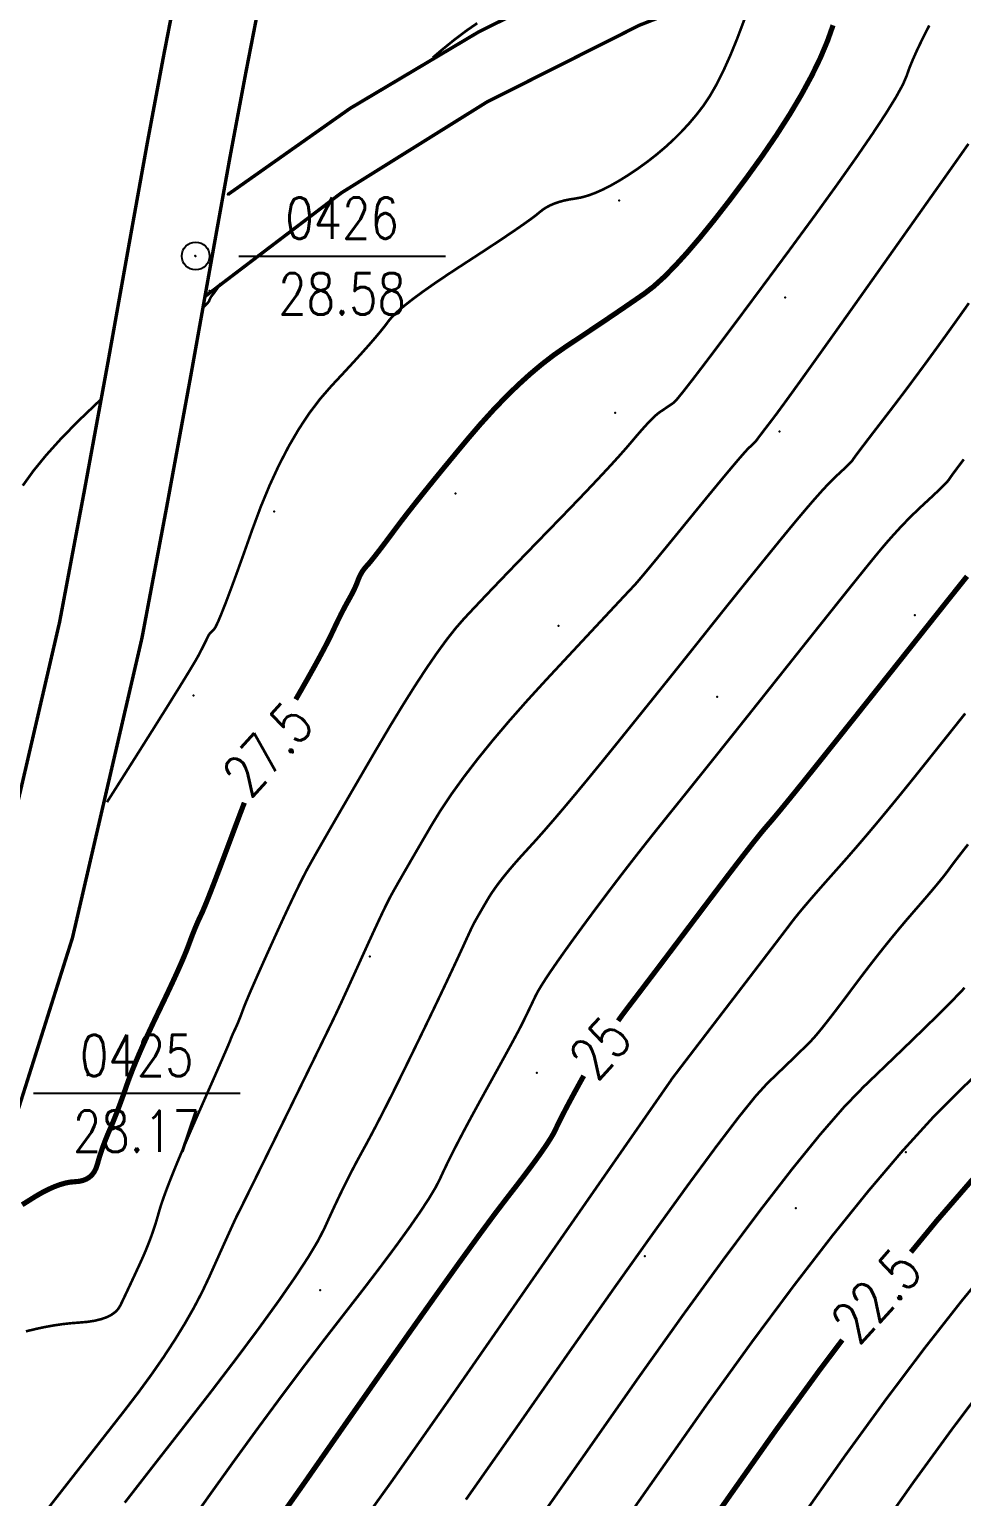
# Model space of a CAD drawing. Extents: x 940 to 2162, y 608 to 1562.
# Drawn here: x 1225.55 to 1252.61, y 802.5 to 845.09 of the extents above; entities that cross this region are included whole.
import ezdxf
from ezdxf.enums import TextEntityAlignment as Align

# ---------------------------------------------------------------- set-up
doc = ezdxf.new("R2010")
doc.units = 0
doc.header["$LTSCALE"] = 0.5
doc.header["$PDSIZE"] = 0.2
doc.layers.get('0').update_dxf_attribs({"linetype": 'CONTINUOUS'})
for name, color, linetype in [('DGX', 2, 'CONTINUOUS'), ('DLSS', 4, 'CONTINUOUS'), ('KZD', 1, 'CONTINUOUS'), ('ZDH', 1, 'CONTINUOUS')]:
    doc.layers.add(name, color=color, linetype=linetype)
doc.styles.add('HZ', font='rs.shx', dxfattribs={"width": 0.8, "bigfont": 'hztxt.shx'})

# ---------------------------------------------------------------- blocks, each defined once
blk = doc.blocks.new('gc117')
blk.add_circle((0, 0), 0.8)
blk.add_point((0, 0))

msp = doc.modelspace()

# ---------------------------------------------------------------- linework, layer by layer
at = {"layer": 'DGX', "linetype": 'Continuous', "const_width": 0.075, "flags": 128}
for points, elevation in [([(1227.804700333691, 822.6571538445887), (1228.021056126781, 822.9977001753009), (1228.624327382613, 823.95017413701), (1229.143530406244, 824.7732423600509), (1229.578665197675, 825.4669048444237), (1229.929731756907, 826.0311615901282), (1230.196730083938, 826.4660125971646), (1230.379660178769, 826.771457865533), (1230.4785220414, 826.9474973952331), (1230.532300063205, 827.0530738801165), (1230.579978635558, 827.1471300140347), (1230.621557758459, 827.2296657969875), (1230.657037431909, 827.3006812289752), (1230.686417655907, 827.3601763099975), (1230.709698430453, 827.4081510400547), (1230.726879755548, 827.4446054191466), (1230.737961631191, 827.4695394472733), (1230.747639193282, 827.4894029870043), (1230.760607577724, 827.5106459009091), (1230.776866784516, 827.533268188988), (1230.796416813658, 827.5572698512409), (1230.81925766515, 827.5826508876677), (1230.845389338992, 827.6094112982685), (1230.874811835184, 827.6375510830431), (1230.907525153727, 827.6670702419917), (1230.954942567452, 827.7386481191861), (1231.028477349195, 827.892964058698), (1231.128129498954, 828.1300180605274), (1231.25389901673, 828.4498101246743), (1231.405785902524, 828.8523402511386), (1231.583790156334, 829.3376084399205), (1231.787911778161, 829.9056146910198), (1232.018150768005, 830.5563590044367), (1232.267059663422, 831.227352033323), (1232.527191001968, 831.8561044308308), (1232.798544783644, 832.4426161969601), (1233.081121008448, 832.9868873317108), (1233.374919676382, 833.488917835083), (1233.679940787445, 833.9487077070767), (1233.996184341637, 834.3662569476918), (1234.323650338958, 834.7415655569285), (1234.640791445044, 835.0806559417027), (1234.926060325529, 835.3895505089308), (1235.179456980414, 835.6682492586126), (1235.400981409698, 835.9167521907482), (1235.590633613382, 836.1350593053376), (1235.748413591466, 836.3231706023807), (1235.874321343949, 836.4810860818777), (1235.968356870832, 836.6088057438285), (1236.07078290959, 836.7332729615106), (1236.221862197696, 836.8814311082017), (1236.421594735151, 837.0532801839016), (1236.669980521956, 837.2488201886106), (1236.967019558109, 837.4680511223285), (1237.312711843612, 837.7109729850552), (1237.707057378464, 837.9775857767909), (1238.150056162664, 838.2678894975356), (1238.593592351039, 838.5559252738766), (1238.989550098411, 838.8157342324013), (1239.337929404783, 839.0473163731097), (1239.638730270153, 839.2506716960016), (1239.891952694521, 839.4258002010774), (1240.097596677888, 839.5727018883368), (1240.255662220254, 839.6913767577801), (1240.366149321618, 839.7818248094069), (1240.458225405987, 839.8547822633946), (1240.561057897369, 839.9209853399203), (1240.674646795763, 839.9804340389841), (1240.79899210117, 840.0331283605858), (1240.934093813589, 840.0790683047256), (1241.079951933021, 840.1182538714035), (1241.236566459466, 840.1506850606193), (1241.403937392922, 840.1763618723733), (1241.58352018698, 840.209534132553), (1241.776770295229, 840.2644516670465), (1241.983687717669, 840.3411144758538), (1242.204272454298, 840.4395225589749), (1242.438524505119, 840.5596759164097), (1242.68644387013, 840.7015745481582), (1242.948030549331, 840.8652184542206), (1243.223284542723, 841.0506076345965), (1243.499542239078, 841.250561875785), (1243.764140027168, 841.4579009642845), (1244.017077906993, 841.672624900095), (1244.258355878554, 841.8947336832165), (1244.48797394185, 842.124227313649), (1244.705932096881, 842.3611057913927), (1244.912230343647, 842.6053691164473), (1245.106868682149, 842.8570172888128), (1245.297638182552, 843.1400400812772), (1245.492329915024, 843.4784272666284), (1245.690943879563, 843.8721788448662), (1245.89348007617, 844.3212948159908), (1246.099938504845, 844.825775180002), (1246.310319165588, 845.3856199368998)], 28), ([(1225.452167186713, 807.2978901311029), (1225.722500035136, 807.3642524115461), (1225.988117581209, 807.421131076559), (1226.249019824934, 807.4685261261419), (1226.50520676631, 807.5064375602946), (1226.756678405337, 807.5348653790172), (1227.003434742015, 807.5538095823096), (1227.235854271697, 807.5739752638406), (1227.444315489736, 807.6060675172787), (1227.628818396132, 807.650086342624), (1227.789362990884, 807.7060317398766), (1227.925949273994, 807.7739037090363), (1228.038577245461, 807.8537022501032), (1228.127246905284, 807.9454273630772), (1228.191958253465, 808.0490790479585), (1228.246989607863, 808.1639576294406), (1228.306619286338, 808.2893634322173), (1228.37084728889, 808.4252964562887), (1228.43967361552, 808.5717567016547), (1228.513098266227, 808.7287441683153), (1228.591121241012, 808.8962588562706), (1228.673742539874, 809.0743007655204), (1228.760962162813, 809.262869896065), (1228.84779069104, 809.4554857599342), (1228.929238705764, 809.6456678691583), (1229.005306206986, 809.8334162237371), (1229.075993194704, 810.0187308236707), (1229.14129966892, 810.2016116689592), (1229.201225629633, 810.3820587596025), (1229.255771076843, 810.5600720956006), (1229.30493601055, 810.7356516769535), (1229.362995848258, 810.9319529126733), (1229.444226007471, 811.1721312117722), (1229.548626488187, 811.4561865742501), (1229.676197290407, 811.784119000107), (1229.826938414131, 812.1559284893431), (1230.000849859359, 812.571615041958), (1230.197931626091, 813.0311786579521), (1230.418183714328, 813.5346193373251), (1230.636149161877, 814.0289610394931), (1230.826371006548, 814.4612277238717), (1230.988849248341, 814.8314193904612), (1231.123583887256, 815.1395360392614), (1231.230574923294, 815.3855776702723), (1231.309822356453, 815.5695442834939), (1231.361326186734, 815.6914358789263), (1231.385086414137, 815.7512524565694), (1231.395911264327, 815.7814463996989), (1231.408608962968, 815.8144700915902), (1231.423179510061, 815.8503235322435), (1231.439622905604, 815.8890067216585), (1231.457939149599, 815.9305196598356), (1231.478128242046, 815.9748623467744), (1231.500190182943, 816.0220347824752), (1231.524124972292, 816.0720369669377), (1231.549504562272, 816.1259370239243), (1231.575900905061, 816.1848030771966), (1231.603314000661, 816.248635126755), (1231.631743849071, 816.3174331725991), (1231.661190450292, 816.391197214729), (1231.691653804323, 816.4699272531449), (1231.723133911164, 816.5536232878466), (1231.755630770815, 816.6422853188342), (1231.797637547767, 816.7521400544316), (1231.857647406512, 816.8994142029629), (1231.935660347049, 817.084107764428), (1232.031676369379, 817.3062207388269), (1232.145695473502, 817.5657531261597), (1232.277717659416, 817.8627049264264), (1232.427742927124, 818.1970761396269), (1232.595771276623, 818.5688667657613), (1232.766616205539, 818.9439896683898), (1232.925091211497, 819.2883577110726), (1233.071196294495, 819.6019708938098), (1233.204931454534, 819.8848292166015), (1233.326296691614, 820.1369326794476), (1233.435292005735, 820.3582812823479), (1233.531917396897, 820.5488750253027), (1233.616172865101, 820.7087139083119), (1233.715515879556, 820.8889674533582), (1233.857403909475, 821.1408051824242), (1234.041836954857, 821.4642270955101), (1234.268815015702, 821.8592331926156), (1234.538338092011, 822.325823473741), (1234.850406183783, 822.8639979388862), (1235.205019291019, 823.4737565880512), (1235.602177413718, 824.1550994212358), (1236.008271784326, 824.8422573475359), (1236.389693635286, 825.4694612760468), (1236.7464429666, 826.0367112067685), (1237.078519778267, 826.5440071397011), (1237.385924070287, 826.9913490748445), (1237.66865584266, 827.3787370121988), (1237.926715095386, 827.7061709517641), (1238.160101828465, 827.9736508935401), (1238.393969934725, 828.2236550948788), (1238.653473306992, 828.498661813132), (1238.938611945267, 828.7986710482994), (1239.249385849549, 829.1236828003814), (1239.585795019839, 829.4736970693777), (1239.947839456137, 829.8487138552885), (1240.335519158442, 830.2487331581137), (1240.748834126754, 830.6737549778533), (1241.157530511623, 831.0949407195932), (1241.531354463598, 831.4834517884195), (1241.870305982678, 831.8392881843322), (1242.174385068864, 832.1624499073312), (1242.443591722155, 832.4529369574166), (1242.677925942552, 832.7107493345883), (1242.877387730055, 832.9358870388463), (1243.041977084663, 833.1283500701907), (1243.183526720632, 833.2958449853951), (1243.313869352221, 833.4460783412335), (1243.433004979428, 833.5790501377056), (1243.540933602253, 833.6947603748116), (1243.637655220696, 833.7932090525514), (1243.723169834758, 833.8743961709251), (1243.797477444438, 833.9383217299326), (1243.860578049736, 833.984985729574), (1243.917111117703, 834.0224713652268), (1243.971716115388, 834.0588618322689), (1244.024393042791, 834.0941571307002), (1244.075141899913, 834.1283572605206), (1244.123962686752, 834.1614622217303), (1244.17085540331, 834.1934720143291), (1244.215820049585, 834.2243866383171), (1244.258856625579, 834.2542060936944), (1244.347801511358, 834.3485938008146), (1244.530491086989, 834.5732131800315), (1244.806925352473, 834.9280642313452), (1245.177104307808, 835.4131469547556), (1245.641027952996, 836.0284613502628), (1246.198696288036, 836.7740074178666), (1246.850109312928, 837.6497851575673), (1247.595267027673, 838.6557945693646), (1248.34172007951, 839.6724210599807), (1248.997019115678, 840.5800500361373), (1249.561164136179, 841.3786814978346), (1250.034155141012, 842.0683154450726), (1250.415992130177, 842.648951877851), (1250.706675103674, 843.1205907961702), (1250.906204061504, 843.4832322000299), (1251.014579003665, 843.7368760894302), (1251.091048808428, 843.9545858792513), (1251.194862354061, 844.2094249843736), (1251.326019640564, 844.5013934047971), (1251.484520667937, 844.8304911405216), (1251.67036543618, 845.1967181915472)], 27), ([(1237.261022362085, 844.2640626222135), (1237.488567132078, 844.4596101094285), (1237.873521124829, 844.7722661143015), (1238.227953052323, 845.0405261946883), (1238.551862914559, 845.2643903505888)], 28.5), ([(1226.096615538429, 802.1641977295546), (1226.412982784778, 802.5693730321792), (1226.749448895508, 803.0000235971514), (1227.106013870619, 803.456149424471), (1227.482677710113, 803.9377505141382), (1227.879440413987, 804.4448268661529), (1228.296301982243, 804.977378480515), (1228.70850937729, 805.5153717316733), (1229.091309561536, 806.0387729940767), (1229.444702534983, 806.5475822677249), (1229.76868829763, 807.041799552618), (1230.063266849477, 807.5214248487562), (1230.328438190524, 807.9864581561393), (1230.564202320771, 808.4368994747673), (1230.770559240218, 808.8727488046402), (1230.951288997476, 809.2764180874068), (1231.110171641158, 809.6303192647159), (1231.247207171261, 809.9344523365673), (1231.362395587788, 810.1888173029613), (1231.455736890737, 810.3934141638977), (1231.527231080109, 810.5482429193764), (1231.576878155904, 810.6533035693977), (1231.604678118122, 810.7085961139613), (1231.640923239814, 810.7787782635997), (1231.715905794033, 810.9285077288453), (1231.829625780778, 811.1577845096979), (1231.982083200049, 811.4666086061576), (1232.173278051847, 811.8549800182244), (1232.403210336171, 812.3228987458982), (1232.671880053022, 812.8703647891792), (1232.9792872024, 813.4973781480674), (1233.288620205671, 814.1288092722206), (1233.563067484206, 814.689528611297), (1233.802629038003, 815.1795361652964), (1234.007304867063, 815.5988319342191), (1234.177094971385, 815.9474159180648), (1234.311999350971, 816.2252881168338), (1234.412018005818, 816.4324485305259), (1234.477150935929, 816.568897159141), (1234.531108326905, 816.6840711402542), (1234.59760036435, 816.8274076114403), (1234.676627048263, 816.9989065726992), (1234.768188378644, 817.198568024031), (1234.872284355493, 817.4263919654356), (1234.988914978811, 817.6823783969131), (1235.118080248597, 817.9665273184635), (1235.259780164852, 818.2788387300867), (1235.401422400375, 818.5902404616543), (1235.530414627967, 818.8716603430378), (1235.646756847628, 819.1230983742372), (1235.750449059359, 819.3445545552526), (1235.841491263158, 819.5360288860838), (1235.919883459026, 819.6975213667309), (1235.985625646963, 819.8290319971941), (1236.038717826969, 819.9305607774731), (1236.098228036911, 820.0385394447944), (1236.183224314657, 820.1893997363841), (1236.293706660207, 820.3831416522422), (1236.42967507356, 820.6197651923688), (1236.591129554717, 820.899270356764), (1236.778070103678, 821.2216571454275), (1236.990496720442, 821.5869255583594), (1237.22840940501, 821.9950755955599), (1237.50008839595, 822.4372370002944), (1237.813813931828, 822.9045395158286), (1238.169586012646, 823.3969831421622), (1238.567404638404, 823.9145678792955), (1239.0072698091, 824.4572937272285), (1239.489181524736, 825.025160685961), (1240.013139785311, 825.6181687554932), (1240.579144590825, 826.2363179358251), (1241.132082841309, 826.8302865978505), (1241.616841436791, 827.3507531124635), (1242.033420377272, 827.7977174796641), (1242.381819662752, 828.1711796994523), (1242.66203929323, 828.4711397718281), (1242.874079268708, 828.6975976967916), (1243.017939589184, 828.8505534743426), (1243.093620254659, 828.9300071044811), (1243.155911195269, 828.9986429225677), (1243.259602341148, 829.1191452639625), (1243.404693692298, 829.2915141286657), (1243.591185248717, 829.5157495166771), (1243.819077010407, 829.7918514279969), (1244.088368977367, 830.119819862625), (1244.399061149597, 830.4996548205614), (1244.751153527097, 830.9313563018061), (1245.103753285179, 831.3632337133057), (1245.415967599155, 831.7435964620068), (1245.687796469025, 832.0724445479094), (1245.91923989479, 832.3497779710136), (1246.110297876449, 832.5755967313194), (1246.260970414002, 832.7499008288266), (1246.371257507449, 832.8726902635354), (1246.44115915679, 832.9439650354457), (1246.487987132974, 832.9870867018714), (1246.529053206948, 833.0254168201261), (1246.564357378713, 833.05895539021), (1246.593899648268, 833.087702412123), (1246.617680015613, 833.1116578858653), (1246.635698480749, 833.1308218114366), (1246.647955043676, 833.145194188837), (1246.654449704392, 833.1547750180665), (1246.664711376543, 833.1704247451202), (1246.68826897377, 833.2030038159927), (1246.725122496075, 833.2525122306843), (1246.775271943456, 833.3189499891948), (1246.838717315914, 833.4023170915243), (1246.915458613449, 833.5026135376728), (1247.00549583606, 833.6198393276403), (1247.108828983749, 833.7539944614267), (1247.254223443058, 833.9474513501289), (1247.470444600532, 834.2425824048436), (1247.757492456171, 834.6393876255709), (1248.115367009974, 835.1378670123106), (1248.544068261942, 835.7380205650628), (1249.043596212075, 836.4398482838276), (1249.613950860372, 837.2433501686048), (1250.255132206834, 838.1485262193946), (1250.889902170797, 839.045594845301), (1251.441022671597, 839.824774455428), (1251.908493709235, 840.4860650497757), (1252.29231528371, 841.0294666283439), (1252.592487395023, 841.4549791911329), (1252.809010043173, 841.7626027381425)], 26.5), ([(1230.591839251797, 837.0050012696273), (1230.715091560217, 837.1295450213973), (1230.765616572972, 837.1936830919733), (1230.776562853267, 837.2231913896107), (1230.788002663566, 837.2508420686598), (1230.79993600387, 837.2766351291206), (1230.812362874177, 837.3005705709929), (1230.825283274487, 837.322648394277), (1230.838697204802, 837.3428685989727), (1230.85260466512, 837.3612311850801), (1230.867005655442, 837.3777361525991), (1230.90317746095, 837.4246972992624), (1230.982397366825, 837.5344284228029), (1231.104665373068, 837.7069295232204), (1231.107649533599, 837.7111764576381)], 28.5), ([(1252.821160356767, 837.1401880663196), (1252.491334015587, 836.675958261168), (1252.172305033446, 836.2305997209781), (1251.864073410343, 835.80411244575), (1251.566639146278, 835.3964964354836), (1251.280002241252, 835.0077516901791), (1251.004162695264, 834.6378782098365), (1250.739120508314, 834.2868759944555), (1250.484875680402, 833.9547450440361), (1250.251071386642, 833.6512021150647), (1250.047350802146, 833.3859639640273), (1249.873713926916, 833.1590305909235), (1249.73016076095, 832.9704019957537), (1249.61669130425, 832.8200781785177), (1249.533305556814, 832.7080591392157), (1249.480003518642, 832.6343448778474), (1249.456785189736, 832.598935394413), (1249.442090199832, 832.5772575585805), (1249.414358178665, 832.544738240018), (1249.373589126236, 832.5013774387254), (1249.319783042545, 832.4471751547027), (1249.252939927592, 832.38213138795), (1249.173059781378, 832.3062461384673), (1249.080142603901, 832.2195194062543), (1248.974188395162, 832.1219511913114), (1248.850428730975, 832.0029139883626), (1248.704095187154, 831.8517802921319), (1248.535187763698, 831.6685501026195), (1248.343706460608, 831.4532234198252), (1248.129651277883, 831.2058002437492), (1247.893022215525, 830.9262805743913), (1247.633819273531, 830.6146644117516), (1247.352042451903, 830.2709517558301), (1247.062088371087, 829.9145191316343), (1246.778353651527, 829.5647430641718), (1246.500838293224, 829.2216235534426), (1246.229542296177, 828.8851605994465), (1245.964465660388, 828.5553542021838), (1245.705608385855, 828.2322043616543), (1245.452970472579, 827.9157110778581), (1245.20655192056, 827.6058743507951), (1244.952164974883, 827.2859549117447), (1244.675621880635, 826.9392134919862), (1244.376922637816, 826.5656500915194), (1244.056067246426, 826.1652647103446), (1243.713055706464, 825.7380573484616), (1243.347888017931, 825.2840280058704), (1242.960564180827, 824.803176682571), (1242.551084195152, 824.2955033785636), (1242.143665019149, 823.7928624202767), (1241.762523611064, 823.3271081341392), (1241.407659970897, 822.8982405201509), (1241.079074098647, 822.5062595783121), (1240.776765994314, 822.1511653086226), (1240.5007356579, 821.8329577110825), (1240.250983089402, 821.5516367856917), (1240.027508288822, 821.3072025324502), (1239.825138316583, 821.0864581242643), (1239.638700233108, 820.8762067340397), (1239.468194038396, 820.6764483617767), (1239.313619732449, 820.4871830074751), (1239.174977315266, 820.3084106711351), (1239.052266786847, 820.1401313527565), (1238.945488147192, 819.9823450523395), (1238.854641396302, 819.8350517698839), (1238.775974149865, 819.7000945286677), (1238.705734023572, 819.5793163519686), (1238.643921017423, 819.4727172397867), (1238.590535131418, 819.3802971921218), (1238.545576365557, 819.3020562089742), (1238.509044719839, 819.2379942903437), (1238.480940194266, 819.1881114362304), (1238.461262788837, 819.1524076466344), (1238.443707543239, 819.1188365506117), (1238.421969497161, 819.075351777219), (1238.396048650602, 819.0219533264561), (1238.365945003563, 818.9586411983232), (1238.331658556043, 818.8854153928202), (1238.293189308043, 818.802275909947), (1238.250537259562, 818.7092227497037), (1238.2037024106, 818.6062559120903), (1238.151244912771, 818.4911099007847), (1238.091724917688, 818.3615192194651), (1238.025142425351, 818.2174838681312), (1237.951497435759, 818.0590038467831), (1237.870789948913, 817.8860791554208), (1237.783019964813, 817.6987097940444), (1237.688187483459, 817.4968957626537), (1237.58629250485, 817.2806370612489), (1237.475903989334, 817.0475528713315), (1237.355590897255, 816.7952623744033), (1237.225353228614, 816.5237655704641), (1237.085190983411, 816.2330624595141), (1236.935104161646, 815.9231530415533), (1236.775092763319, 815.5940373165815), (1236.60515678843, 815.245715284599), (1236.425296236978, 814.8781869456054), (1236.244294256103, 814.5106969650805), (1236.070933992942, 814.1624900085033), (1235.905215447496, 813.8335660758739), (1235.747138619764, 813.5239251671925), (1235.596703509747, 813.2335672824588), (1235.453910117444, 812.962492421673), (1235.318758442856, 812.710700584835), (1235.191248485982, 812.4781917719448), (1235.066294276885, 812.2491385618625), (1234.93880984563, 812.007713533448), (1234.808795192215, 811.7539166867015), (1234.676250316641, 811.4877480216228), (1234.541175218908, 811.209207538212), (1234.403569899016, 810.918295236469), (1234.263434356964, 810.6150111163939), (1234.120768592753, 810.2993551779869), (1233.929803046949, 809.926061427547), (1233.644768160116, 809.4498638713737), (1233.265663932254, 808.8707625094672), (1232.792490363364, 808.1887573418273), (1232.225247453446, 807.4038483684542), (1231.563935202499, 806.5160355893477), (1230.808553610523, 805.5253190045079), (1229.959102677519, 804.4316986139347), (1229.101133950611, 803.3329852458191), (1228.32019897692, 802.326989728352)], 26), ([(1225.360742894228, 831.8436084171434), (1225.667345079448, 832.2702001352023), (1226.03600277184, 832.7228029091129), (1226.466715971404, 833.2014167388754), (1226.95948467814, 833.7060416244896), (1227.514308892049, 834.2366775659553), (1227.636824215094, 834.3472303761191)], 28.5), ([(1252.672700847125, 832.6058405827554), (1252.501313951057, 832.3786365778503), (1252.375254957027, 832.2091111075493), (1252.294523865035, 832.0972641718524), (1252.25912067508, 832.0430957707596), (1252.236225355988, 832.0093209283241), (1252.19301787658, 831.9586546685994), (1252.129498236859, 831.8910969915854), (1252.045666436823, 831.8066478972823), (1251.941522476472, 831.7053073856898), (1251.817066355807, 831.5870754568082), (1251.672298074828, 831.4519521106373), (1251.507217633534, 831.2999373471771), (1251.331873837115, 831.1359290991236), (1251.156315490761, 830.9648252991727), (1250.98054259447, 830.7866259473244), (1250.804555148245, 830.6013310435787), (1250.628353152083, 830.4089405879356), (1250.451936605987, 830.209454580395), (1250.275305509954, 830.002873020957), (1250.098459863986, 829.7891959096216), (1249.901147751091, 829.5459677954385), (1249.663117254279, 829.2507332274572), (1249.384368373549, 828.9034922056778), (1249.064901108902, 828.5042447301003), (1248.704715460337, 828.0529908007247), (1248.303811427854, 827.549730417551), (1247.862189011453, 826.9944635805791), (1247.379848211135, 826.3871902898093), (1246.888463457239, 825.7685846895553), (1246.419709180105, 825.1793209241314), (1245.973585379733, 824.6193989935374), (1245.550092056122, 824.0888188977735), (1245.149229209273, 823.5875806368397), (1244.770996839186, 823.1156842107359), (1244.415394945861, 822.6731296194621), (1244.082423529298, 822.2599168630184), (1243.762491980718, 821.8612226497429), (1243.446009691342, 821.4622236879738), (1243.132976661171, 821.0629199777113), (1242.823392890204, 820.6633115189554), (1242.517258378442, 820.2633983117058), (1242.214573125884, 819.8631803559629), (1241.915337132531, 819.4626576517263), (1241.619550398383, 819.0618301989962), (1241.340738132767, 818.6792787106217), (1241.09242554501, 818.3335838994518), (1240.874612635113, 818.0247457654865), (1240.687299403076, 817.7527643087258), (1240.530485848899, 817.5176395291696), (1240.404171972582, 817.3193714268181), (1240.308357774124, 817.1579600016711), (1240.243043253526, 817.0334052537287), (1240.193428251098, 816.9284444969533), (1240.144712607151, 816.825815045307), (1240.096896321684, 816.7255168987899), (1240.049979394698, 816.6275500574022), (1240.003961826192, 816.5319145211437), (1239.958843616167, 816.4386102900144), (1239.914624764622, 816.3476373640143), (1239.871305271557, 816.2589957431435), (1239.816708459184, 816.1510291409816), (1239.738657649714, 816.0020812711082), (1239.637152843145, 815.8121521335235), (1239.51219403948, 815.5812417282273), (1239.363781238717, 815.3093500552196), (1239.191914440856, 814.9964771145005), (1238.996593645898, 814.6426229060701), (1238.777818853842, 814.2477874299282), (1238.555710397867, 813.8449735543272), (1238.35038861115, 813.4671841475196), (1238.161853493693, 813.1144192095052), (1237.990105045494, 812.7866787402842), (1237.835143266554, 812.4839627398565), (1237.696968156874, 812.2062712082221), (1237.575579716452, 811.9536041453811), (1237.470977945289, 811.7259615513333), (1237.343329888146, 811.4764389383072), (1237.152802589786, 811.1581318185308), (1236.899396050207, 810.7710401920044), (1236.583110269411, 810.315164058728), (1236.203945247396, 809.7905034187013), (1235.761900984164, 809.1970582719246), (1235.256977479713, 808.5348286183977), (1234.689174734045, 807.8038144581208), (1234.081983845217, 807.0208975768035), (1233.458895911288, 806.2029597601554), (1232.819910932257, 805.3500010081768), (1232.165028908126, 804.4620213208675), (1231.494249838893, 803.5390206982277), (1230.807573724559, 802.5809991402572), (1230.105000565124, 801.5879566469561)], 25.5), ([(1234.540724104816, 800.8201773465363), (1236.06701489612, 802.9426354909201), (1237.654995177034, 805.2034966806393), (1239.172940881884, 807.3883101393818), (1240.489127944992, 809.2826250908354), (1241.603556366361, 810.8864415350004), (1242.516226145989, 812.1997594718764), (1243.227137283876, 813.2225789014637), (1243.736289780023, 813.9548998237623), (1244.043683634429, 814.3967222387721), (1244.149318847095, 814.548046146493), (1244.153825218093, 814.5538478461777), (1244.157832547493, 814.5591036370787), (1244.161340835297, 814.563813519196), (1244.164350081503, 814.5679774925295), (1244.166860286113, 814.5715955570794), (1244.168871449125, 814.5746677128454), (1244.17038357054, 814.5771939598278), (1244.171396650359, 814.5791742980264), (1244.172265788705, 814.5810511947736), (1244.173346085701, 814.583267117402), (1244.174637541348, 814.5858220659113), (1244.176140155646, 814.5887160403016), (1244.177853928595, 814.591949040573), (1244.179778860195, 814.5955210667254), (1244.181914950445, 814.5994321187588), (1244.184262199346, 814.6036821966734), (1244.211501686565, 814.640367437257), (1244.288314491772, 814.7415839772982), (1244.414700614965, 814.9073318167968), (1244.590660056145, 815.1376109557528), (1244.816192815311, 815.4324213941663), (1245.091298892464, 815.7917631320373), (1245.415978287604, 816.2156361693657), (1245.79023100073, 816.7040405061515), (1246.169061177308, 817.198447598453), (1246.507472962801, 817.6403289023284), (1246.80546635721, 818.0296844177778), (1247.063041360536, 818.3665141448012), (1247.280197972777, 818.6508180833983), (1247.456936193934, 818.8825962335694), (1247.593256024006, 819.0618485953145), (1247.689157462995, 819.1885751686336), (1247.776311371229, 819.3008696276424), (1247.886388609037, 819.4368256464571), (1248.01938917642, 819.5964432250775), (1248.175313073376, 819.7797223635035), (1248.354160299907, 819.9866630617354), (1248.555930856013, 820.217265319773), (1248.780624741692, 820.4715291376162), (1249.028241956946, 820.7494545152653), (1249.2926977688, 821.0481343242515), (1249.56790744428, 821.3646614361062), (1249.853870983384, 821.6990358508294), (1250.150588386115, 822.0512575684212), (1250.458059652471, 822.4213265888815), (1250.776284782453, 822.8092429122102), (1251.10526377606, 823.2150065384075), (1251.444996633292, 823.6386174674733), (1251.783145328711, 824.0624835960574), (1252.107371836877, 824.4690128208097), (1252.41767615779, 824.8582051417302), (1252.71405829145, 825.2300605588186)], 24.5), ([(1252.796383127567, 821.431252659775), (1252.597510560294, 821.1761876872056), (1252.440494911745, 820.972621432121), (1252.325336181919, 820.8205538945211), (1252.252034370817, 820.7199850744062), (1252.190000762884, 820.635036438356), (1252.108646642568, 820.5298294529509), (1252.007972009869, 820.4043641181909), (1251.887976864785, 820.2586404340757), (1251.748661207318, 820.0926584006056), (1251.590025037467, 819.9064180177807), (1251.412068355231, 819.6999192856006), (1251.214791160613, 819.4731622040654), (1251.006260109456, 819.2315528140728), (1250.794541857605, 818.98049715652), (1250.579636405061, 818.7199952314071), (1250.361543751824, 818.450047038734), (1250.140263897894, 818.1706525785008), (1249.91579684327, 817.8818118507075), (1249.688142587953, 817.5835248553541), (1249.457301131943, 817.2757915924406), (1249.235099729701, 816.9784466218834), (1249.033365635688, 816.7113245035996), (1248.852098849904, 816.474425237589), (1248.691299372349, 816.2677488238517), (1248.550967203024, 816.0912952623875), (1248.431102341928, 815.9450645531965), (1248.331704789061, 815.8290566962787), (1248.252774544423, 815.7432716916342), (1248.172644702297, 815.6619767605215), (1248.069648356965, 815.559439124199), (1247.943785508427, 815.435658782667), (1247.795056156683, 815.2906357359252), (1247.623460301734, 815.1243699839738), (1247.428997943578, 814.9368615268127), (1247.211669082217, 814.7281103644418), (1246.97147371765, 814.4981164968614), (1246.638416855867, 814.1326992147654), (1246.142503502858, 813.517677808848), (1245.483733658622, 812.6530522791093), (1244.662107323159, 811.5388226255491), (1243.67762449647, 810.1749888481676), (1242.530285178554, 808.5615509469648), (1241.220089369412, 806.6985089219405), (1239.747037069043, 804.585862773095), (1238.22251983161, 802.4152399206786)], 24), ([(1252.69910951974, 817.2712038598555), (1252.595300673437, 817.1616996219468), (1252.477611286144, 817.0389985508441), (1252.34604135786, 816.903100646547), (1252.184478749346, 816.7391889155231), (1251.976811321359, 816.5324463642388), (1251.723039073901, 816.2828729926945), (1251.423162006971, 815.9904688008899), (1251.077180120569, 815.6552337888252), (1250.685093414695, 815.2771679565003), (1250.246901889349, 814.8562713039153), (1249.762605544531, 814.39254383107), (1249.194351432213, 813.8044170792954), (1248.504286604367, 813.010322589922), (1247.692411060992, 812.0102603629499), (1246.758724802089, 810.804230398379), (1245.703227827658, 809.3922326962095), (1244.525920137698, 807.7742672564411), (1243.226801732211, 805.9503340790741), (1241.805872611194, 803.9204331641083), (1240.35260115549, 801.8512507665203)], 23.5), ([(1253.27278277229, 814.9748111844185), (1252.553737371411, 814.2869711652788), (1251.750286008559, 813.4761349438255), (1250.866069705876, 812.5029673709961), (1249.901088463363, 811.3674684467907), (1248.85534228102, 810.069638171209), (1247.728831158846, 808.6094765442514), (1246.521555096843, 806.9869835659176), (1245.233514095009, 805.2021592362078), (1243.864708153346, 803.2550035551218), (1242.48268247937, 801.287261612362)], 23), ([(1247.982379237649, 801.9241443371486), (1249.219769693389, 803.6798295740023), (1250.404148506257, 805.3084962789796), (1251.535515676255, 806.8101444520809), (1252.613871203382, 808.1847740933058), (1253.639215087638, 809.4323852026546)], 22), ([(1253.390124500473, 805.8638779586861), (1252.323785906748, 804.4485413255953), (1251.207482666524, 802.9134869154207), (1250.0412147798, 801.258714728162)], 21.5)]:
    msp.add_lwpolyline(points, dxfattribs=dict(at, elevation=elevation))
at = {"layer": 'DGX', "color": 3, "linetype": 'Continuous', "const_width": 0.15, "flags": 128}
for points, elevation in [([(1248.878713093471, 845.2041393593929), (1248.715413059951, 844.7420306433571), (1248.508497134631, 844.253105366535), (1248.257965317511, 843.7373635289265), (1247.963817608591, 843.1948051305317), (1247.626054007871, 842.6254301713504), (1247.244674515351, 842.0292386513829), (1246.819679131031, 841.406230570629), (1246.351067854911, 840.7564059290887), (1245.876028311025, 840.1239999384976), (1245.431748123407, 839.5532478105913), (1245.018227292057, 839.0441495453697), (1244.635465816975, 838.5967051428328), (1244.283463698161, 838.2109146029806), (1243.962220935614, 837.886777925813), (1243.671737529336, 837.6242951113303), (1243.412013479326, 837.4234661595324), (1243.162070287977, 837.2502839379184), (1242.900929457684, 837.0707413139879), (1242.628590988445, 836.8848382877408), (1242.345054880263, 836.6925748591771), (1242.050321133136, 836.4939510282968), (1241.744389747064, 836.2889667950999), (1241.427260722047, 836.0776221595864), (1241.098934058086, 835.8599171217563), (1240.762692287259, 835.625085431405), (1240.421817941644, 835.3623608383275), (1240.076311021242, 835.0717433425241), (1239.726171526052, 834.7532329439945), (1239.371399456075, 834.4068296427388), (1239.01199481131, 834.032533438757), (1238.647957591758, 833.6303443320493), (1238.279287797418, 833.2002623226153), (1237.92162827923, 832.7706402085001), (1237.590621888134, 832.3698307877485), (1237.28626862413, 831.9978340603603), (1237.008568487218, 831.6546500263357), (1236.757521477398, 831.3402786856745), (1236.53312759467, 831.0547200383769), (1236.335386839033, 830.7979740844428), (1236.164299210489, 830.5700408238722), (1236.013593628789, 830.3668769989566), (1235.876999013685, 830.1844393519874), (1235.754515365178, 830.0227278829647), (1235.646142683267, 829.8817425918884), (1235.551880967953, 829.7614834787586), (1235.471730219235, 829.6619505435752), (1235.405690437114, 829.5831437863383), (1235.353761621589, 829.5250632070477), (1235.310355263847, 829.4765229397057), (1235.269882855075, 829.4263371183142), (1235.232344395273, 829.3745057428735), (1235.197739884441, 829.3210288133832), (1235.166069322578, 829.2659063298436), (1235.137332709685, 829.2091382922545), (1235.111530045761, 829.1507247006159), (1235.088661330808, 829.0906655549281), (1235.065567281018, 829.0282920947006), (1235.039088612585, 828.9629355594434), (1235.00922532551, 828.8945959491565), (1234.975977419793, 828.8232732638398), (1234.939344895434, 828.7489675034933), (1234.899327752432, 828.6716786681171), (1234.855925990788, 828.5914067577113), (1234.809139610502, 828.5081517722756), (1234.759574499004, 828.4197987029086), (1234.707836543728, 828.3242325407085), (1234.653925744672, 828.2214532856754), (1234.597842101837, 828.1114609378093), (1234.539585615222, 827.9942554971101), (1234.479156284828, 827.869836963578), (1234.416554110655, 827.7382053372128), (1234.351779092702, 827.5993606180145), (1234.277051533959, 827.4433454235808), (1234.184591737415, 827.2602023715091), (1234.07439970307, 827.0499314617994), (1233.946475430924, 826.8125326944516), (1233.800818920976, 826.5480060694659), (1233.637430173227, 826.2563515868422), (1233.456309187677, 825.9375692465806), (1233.284037839721, 825.6378988914336)], 27.5), ([(1252.767386137848, 829.211655223942), (1252.656596884041, 829.0736784495402), (1252.512509514647, 828.8935097402076), (1252.335124029667, 828.6711490959444), (1252.124440429099, 828.4065965167505), (1251.880458712944, 828.099852002626), (1251.603178881202, 827.7509155535706), (1251.292600933874, 827.3597871695847), (1250.96489153298, 826.9470896386289), (1250.636217340543, 826.5334457486639), (1250.306578356562, 826.1188554996897), (1249.975974581038, 825.7033188917064), (1249.644406013971, 825.2868359247141), (1249.311872655361, 824.8694065987127), (1248.978374505206, 824.451030913702), (1248.643911563509, 824.0317088696822), (1248.324560714751, 823.6321789965258), (1248.036398843417, 823.2731798241052), (1247.779425949506, 822.9547113524204), (1247.553642033018, 822.6767735814715), (1247.359047093953, 822.4393665112584), (1247.195641132311, 822.2424901417811), (1247.063424148093, 822.0861444730396), (1246.962396141299, 821.9703295050339), (1246.858495786689, 821.8491542910377), (1246.717661759026, 821.6767278843248), (1246.539894058311, 821.4530502848951), (1246.325192684543, 821.1781214927486), (1246.073557637722, 820.8519415078853), (1245.784988917849, 820.4745103303052), (1245.459486524922, 820.0458279600084), (1245.097050458943, 819.5658943969947), (1244.729701872056, 819.0785556366961), (1244.389461916405, 818.6276576745444), (1244.07633059199, 818.2132005105394), (1243.790307898812, 817.8351841446813), (1243.53139383687, 817.49360857697), (1243.299588406165, 817.1884738074056), (1243.094891606695, 816.9197798359879), (1242.917303438463, 816.6875266627171), (1242.753787039613, 816.4693306857014), (1242.63999434147, 816.3106874279237)], 25), ([(1231.792118977205, 822.6419336750455), (1231.686894280319, 822.3660185344813), (1231.539296101938, 821.9748904277757), (1231.376032019965, 821.5385806815013), (1231.213110266663, 821.1032482257862), (1231.066539074292, 820.7150519907583), (1230.936318442853, 820.3739919764176), (1230.822448372346, 820.0800681827642), (1230.72492886277, 819.8332806097981), (1230.643759914127, 819.633629257519), (1230.578941526415, 819.4811141259274), (1230.530473699635, 819.3757352150228), (1230.48968485076, 819.2907127106039), (1230.447903396766, 819.1992667984686), (1230.405129337651, 819.1013974786171), (1230.361362673417, 818.9971047510493), (1230.316603404063, 818.8863886157652), (1230.270851529589, 818.7692490727648), (1230.224107049995, 818.6456861220481), (1230.176369965281, 818.5156997636152), (1230.120663088298, 818.3691442429032), (1230.050009231896, 818.1958738053495), (1229.964408396075, 817.995888450954), (1229.863860580836, 817.7691881797168), (1229.748365786178, 817.5157729916378), (1229.617924012102, 817.2356428867171), (1229.472535258607, 816.9287978649545), (1229.312199525693, 816.5952379263504), (1229.150708475719, 816.2578668656656), (1229.001853771043, 815.9395884776616), (1228.865635411664, 815.6404027623385), (1228.742053397583, 815.360309719696), (1228.6311077288, 815.0993093497343), (1228.532798405314, 814.8574016524534), (1228.447125427127, 814.6345866278533), (1228.374088794236, 814.4308642759339), (1228.307994388597, 814.2407888164464), (1228.243148092161, 814.058914469142), (1228.17954990493, 813.8852412340206), (1228.117199826902, 813.7197691110821), (1228.056097858078, 813.5624981003266), (1227.996243998458, 813.4134282017541), (1227.937638248042, 813.2725594153645), (1227.880280606829, 813.1398917411581), (1227.825074620181, 813.011788043522), (1227.772923833458, 812.8846111868437), (1227.72382824666, 812.7583611711232), (1227.677787859786, 812.6330379963605), (1227.634802672838, 812.5086416625556), (1227.594872685814, 812.3851721697085), (1227.557997898715, 812.2626295178193), (1227.524178311541, 812.1410137068879), (1227.485754624614, 812.0272015027774), (1227.435067538256, 811.928069671351), (1227.372117052466, 811.8436182126086), (1227.296903167246, 811.7738471265504), (1227.209425882594, 811.7187564131764), (1227.109685198511, 811.6783460724863), (1226.997681114997, 811.6526161044803), (1226.873413632051, 811.6415665091586), (1226.738468975023, 811.6297846150914), (1226.59443336926, 811.601857750849), (1226.441306814762, 811.557785916432), (1226.279089311529, 811.4975691118398), (1226.107780859561, 811.4212073370727), (1225.927381458858, 811.3287005921306), (1225.737891109421, 811.2200488770137), (1225.539309811249, 811.0952521917218), (1225.342590373068, 810.9725479127477)], 27.5), ([(1241.641606731453, 814.7149358376872), (1241.638149658468, 814.7088194887616), (1241.489099353247, 814.4389395411928), (1241.353457622352, 814.1905877370692), (1241.231224465782, 813.963764076391), (1241.122399883539, 813.7584685591581), (1241.026983875621, 813.5747011853706), (1240.94497644203, 813.4124619550284), (1240.876377582764, 813.2717508681316), (1240.821187297824, 813.1525679246799), (1240.756856729344, 813.0268164490676), (1240.660837019455, 812.8663997656882), (1240.53312816816, 812.6713178745421), (1240.373730175457, 812.4415707756289), (1240.182643041346, 812.1771584689487), (1239.959866765829, 811.8780809545018), (1239.705401348903, 811.5443382322878), (1239.41924679057, 811.1759303023069), (1239.062833739823, 810.7088099077878), (1238.597592845655, 810.0789297919589), (1238.023524108067, 809.2862899548203), (1237.340627527057, 808.3308903963721), (1236.548903102627, 807.212731116614), (1235.648350834776, 805.9318121155463), (1234.638970723504, 804.4881333931689), (1233.520762768811, 802.8816949494818), (1232.347957846653, 801.2195256502806)], 25), ([(1251.139130928609, 809.5968477636549), (1251.905522426852, 810.5293725116933), (1252.933742255396, 811.7143743647994)], 22.5), ([(1244.61276380325, 800.7232724582038), (1245.923543695497, 802.5895739461353), (1247.232056720253, 804.4461722325839), (1248.484511105766, 806.168451232364), (1249.148127911685, 807.0492607437883)], 22.5)]:
    msp.add_lwpolyline(points, dxfattribs=dict(at, elevation=elevation))
at = {"layer": 'DLSS', "linetype": 'Continuous', "flags": 128}
for points in [[(1202.544, 774.88, 0.1, 0.1, 0.04756898572280916), (1218.542304350097, 802.9207153794773, 0.1, 0.1, 0.05874546181282883), (1226.428, 827.877, 0.1, 0.09999999999999999, 0.00352294460510984), (1228.52405670363, 839.2887553972165, 0.09999999999999999, 0.1, -0.005341027312606199), (1229.934, 846.811, 0.1, 0.1, -0.0004608248269781291), (1231.281313761792, 853.5653157565393, 0.1, 0.1, -0.001538348904523726), (1231.693, 855.587, 0.1, 0.1, -0.01681018764112844), (1233.035925139373, 861.132704671003, 0.1, 0.1, -0.01737156697649182), (1234.699, 866.398, 0.1, 0.1, -0.01475906146164544), (1234.910752167259, 866.943630040103, 0.1, 0.1, -0.001515017687697216), (1237.145, 872.188, 0.1, 0.1, -0.02635886641025029), (1239.759433058651, 877.4851705624123, 0.1, 0.1, -0.01923397528797282), (1243.987, 884.386, 0.1, 0.1, 0)], [(1231.315, 840.292, 0.1, 0.1, -0.05807146190681366), (1242.487575303202, 846.9382435095298, 0.1, 0.1, -0.07246513672375492), (1252.53, 849.782, 0.1, 0.1, -0.01596920119547954), (1261.943154857163, 850.7201597898446, 0.1, 0.1, -0.0544632199432496), (1264.722, 850.605, 0.1, 0.1, -0.05551183831369796), (1269.45253836959, 849.3407648494513, 0.1, 0.1, -0.08354646743622723), (1272.256, 847.665, 0.1, 0.09999999999999999, -0.05711651352285818), (1274.901188462547, 844.8325174127467, 0.09999999999999999, 0.1, -0.04754218843761822), (1277.301, 840.848, 0.1, 0.1, -0.04847525945389786), (1280.655569887736, 831.6640967163975, 0.1, 0.1, 0.05117156757140964), (1283.881, 822.979, 0.1, 0.1, 0.003362263260482139), (1284.931934672699, 820.8819554447509, 0.1, 0.1, 0.01704557984449469), (1285.156, 820.477, 0.1, 0.1, 0.04460918334257286), (1285.613286929988, 819.8480065996246, 0.1, 0.1, 0.04077338636475622), (1286.223, 819.255, 0.1, 0.1, 0.1000219520600042), (1287.341854412874, 818.6573162373361, 0.1, 0.1, 0.01440256606012477), (1295.767, 816.394, 0.1, 0.1, 0.02165513906909763), (1304.324784836774, 814.7451905847327, 0.1, 0.1, -0.02823594093671694), (1310.873, 813.394, 0.1, 0.1, -0.07867640039179213), (1318.914205439068, 809.8321538621476, 0.1, 0.1, 0.07288475150113653), (1327.542, 805.891, 0.1, 0.1, 0.01624917921336194), (1327.967258698372, 805.7821941195743, 0.1, 0.1, 0.004832446669667248), (1329.411, 805.477, 0.1, 0.1, 0)]]:
    msp.add_lwpolyline(points, format="xyseb", dxfattribs=at)
at = {"layer": 'DLSS', "linetype": 'Continuous', "const_width": 0.1, "flags": 128}
for points in [[(1220.76249388554, 801.9201491801734, 0.05874546181282886), (1228.820009569804, 827.4202018931273, 0.003522944605109819), (1230.922265636864, 838.8657090581067, -0.005341027312606186), (1232.322624428231, 846.336818986742, -0.0004608248269781044), (1233.669060075072, 853.0867326019049, -0.001538348904523735), (1234.07775621777, 855.0937332625407, -0.01681018764112842), (1235.382153760348, 860.4803354882582, -0.01737156697649183), (1236.994278159669, 865.5843216469478, -0.0147590614616445), (1237.154027092004, 865.9959529302761, -0.001515017687697177), (1239.382490782615, 871.2267459804036, -0.02635886641025002), (1241.883365160024, 876.2938323563461, -0.01923397528797302), (1246.01309581438, 883.0349596440414, -0.01923397528797302)], [(1230.650564067822, 837.333894502435, -0.06882770410872911), (1243.262111770528, 845.2067586671359, -0.07246513672375599), (1252.778286296614, 847.9014946387816, -0.01596920119547963), (1262.070906062384, 848.827641328053, -0.0544632199432509), (1264.438097783436, 848.7295411147968, -0.0555118383136984), (1268.762981616461, 847.5737170337793, -0.08354646743622338), (1271.026116899887, 846.2209314217417, -0.05711651352285898), (1273.376485670187, 843.7041434084259, -0.04754218843761744), (1275.590610880586, 840.0279295403159, -0.04847525945389795), (1278.819287540182, 831.1886877990252, 0.05117156757140937), (1282.179532438482, 822.1405761001988, 0.003362263260482111), (1283.241896610987, 820.0207250176168, 0.01704557984449499), (1283.528557533812, 819.5026399444228, 0.04460918334257497), (1284.184477384608, 818.6004290342249, 0.04077338636475944), (1285.015590098358, 817.7920892617548, 0.1000219520599963), (1286.797189908884, 816.8403718031963, 0.0144025660601253), (1295.327848508505, 814.5487107364495, 0.02165513906909706), (1304.046894594157, 812.8688314741902, -0.02823594093671592), (1310.385462505137, 811.5609005237685, -0.07867640039179245), (1317.884231074798, 808.2393264052006, 0.0728847515011375), (1327.012371492401, 804.0696158717623, 0.0162491792133672), (1327.557038584312, 803.9302583872451, 0.005448506005893027), (1329.225701083383, 803.5796651689902, 0.004832446669667462)]]:
    msp.add_lwpolyline(points, format="xyb", dxfattribs=at)
at = {"layer": 'KZD', "linetype": 'Continuous'}
for p, q in [((1231.628, 838.507), (1237.628, 838.507)), ((1225.669, 814.207), (1231.669, 814.207))]:
    msp.add_line(p, q, dxfattribs=at)
at = {"layer": 'ZDH', "linetype": 'Continuous'}
for p in [(1231.315, 840.292, 28.604), (1242.667, 840.123, 27.885), (1230.365, 838.512, 28.551), (1230.778, 837.494, 28.518), (1247.488, 837.305, 26.966), (1242.552, 833.958, 27.252), (1247.321, 833.41, 26.517), (1237.923, 831.612, 27.389), (1232.654, 831.09, 27.998), (1236.013, 830.436, 27.5), (1226.428, 827.877, 28.326), (1251.256, 828.086, 25.134), (1240.909, 827.77, 26.678), (1230.316, 825.757, 27.974), (1245.516, 825.71, 25.792), (1235.435, 818.182, 26.453), (1227.244, 814.732, 27.785), (1240.277, 814.806, 25.283), (1250.99, 812.496, 23.193), (1247.794, 810.872, 23.456), (1243.419, 809.48, 24.019), (1233.989, 808.497, 25.71)]:
    msp.add_point(p, dxfattribs=at)

# ---------------------------------------------------------------- block references
at = {"layer": 'KZD', "linetype": 'Continuous', "xscale": 0.5, "yscale": 0.5}
msp.add_blockref('gc117', (1230.378, 838.507, 28.576), dxfattribs=at)

# ---------------------------------------------------------------- texts
at = {"layer": 'DGX', "linetype": 'Continuous', "style": 'HZ', "width": 0.8}
for s, p in [('27.5', (1232.470332833672, 824.2007790423131, 27.5)), ('25', (1242.121028543358, 815.5305748307175, 25)), ('22.5', (1250.13294881395, 808.3326497315628, 22.5))]:
    msp.add_text(s, height=1.2, rotation=48.0634129886828, dxfattribs=at).set_placement(p, align=Align.MIDDLE)
at = {"layer": 'KZD', "linetype": 'Continuous', "style": 'HZ', "width": 0.8}
for s, p in [('0426', (1234.628, 839.607)), ('28.58', (1234.628, 837.4069999999999)), ('0425', (1228.669, 815.307)), ('28.17', (1228.669, 813.107))]:
    msp.add_text(s, height=1.2, dxfattribs=at).set_placement(p, align=Align.MIDDLE)

doc.saveas('drawing.dxf')
